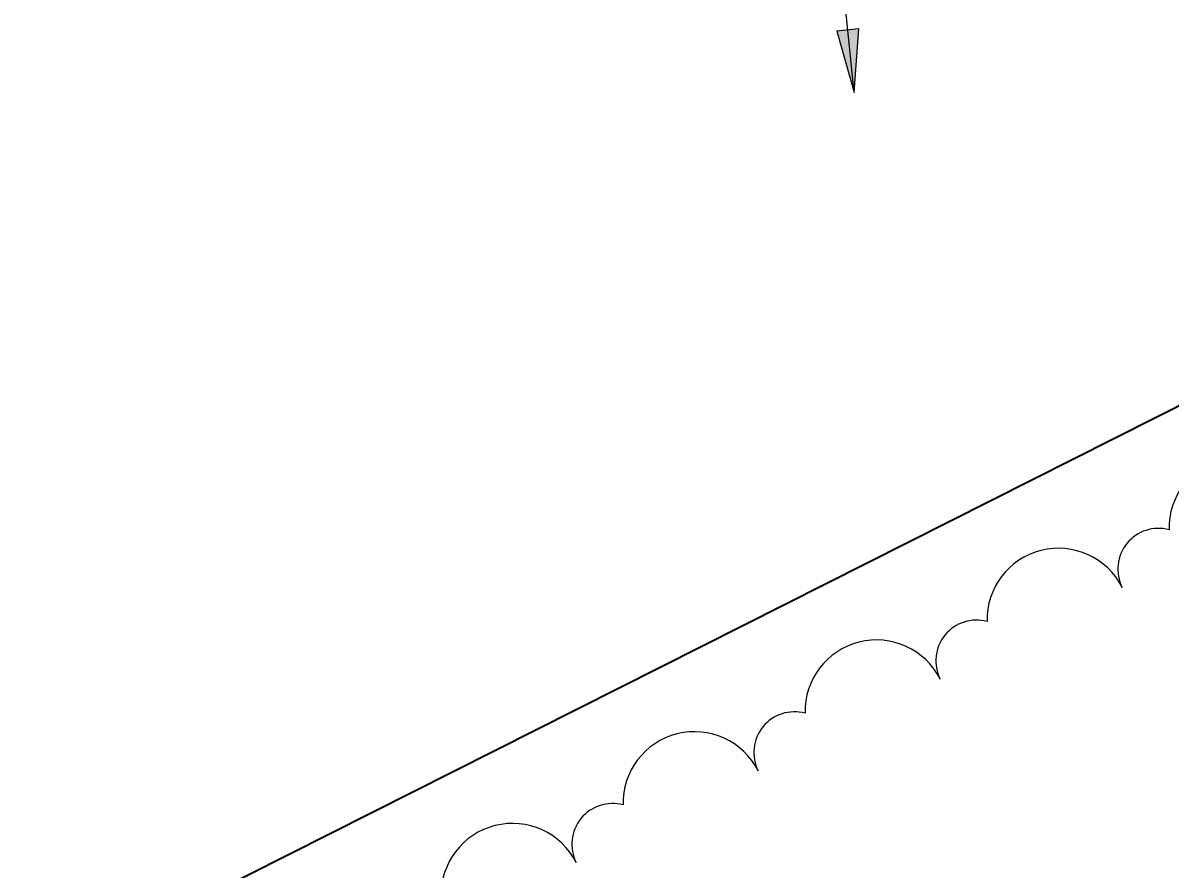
# Model space of a CAD drawing. Header units: metres. Extents: x 2682525 to 2683550, y 1250555 to 1251328.
# Drawn here: x 2683113.163 to 2683115.91, y 1250889.622 to 1250891.65 of the extents above; entities that cross this region are included whole.
import ezdxf

# ---------------------------------------------------------------- set-up
doc = ezdxf.new("R2010")
doc.units = ezdxf.units.M
doc.header["$PDMODE"] = 2
doc.header["$PDSIZE"] = -2
for name, pattern in [('IMPORT-_23_ISO-10 Strichpunktlinie _2_', [46.98999999999999, 30.47999999999999, -7.619999999999998, 1.270000000000001, -7.619999999999998]), ('IMPORT-_25_VW-01 Strichlinie kurz _2_', [21.165312, 10.580624, -10.584688]), ('Verdeckt 0_75', [1.5, 0.75, -0.75])]:
    doc.linetypes.add(name, pattern=pattern)
for name, color, linetype, lineweight, true_color in [('2458 A U1_dwg-1', 9, 'Continuous', 18, 0x808080), ('_23_000 Linien-Strichpunktlinie kurz 0_10', 9, 'IMPORT-_23_ISO-10 Strichpunktlinie _2_', 18, 0x808080), ('_25_000 Linien-Strichlinie kurz 0_10', 9, 'IMPORT-_25_VW-01 Strichlinie kurz _2_', 18, 0x808080), ('_25_200 Materialien-Beton', 9, 'Continuous', 18, 0x808080), ('_25_Keine', 9, 'Continuous', 18, 0x808080), ('A-DETL-____-MBND-1', 7, 'Continuous', 18, 0xbf6000), ('A-DETL-____-MBND-3', 7, 'Verdeckt 0_75', 25, 0xbf6000), ('Bemassung', 9, 'Continuous', 18, 0x808080), ('G-____-REVC-OTLN-1', 1, 'Continuous', 18, 0xff0000)]:
    doc.layers.add(name, color=color, linetype=linetype, lineweight=lineweight, true_color=true_color)
for name, color, linetype, lineweight in [('A-____-____-DIMS', 7, 'Continuous', 9), ('A-DETL-____-MBND', 7, 'Verdeckt 0_75', 18), ('A-DETL-____-MBND-2', 7, 'Verdeckt 0_75', 25), ('Bemassung-1', 7, 'Continuous', 18), ('G-____-____-DIMS', 7, 'Continuous', 9), ('G-____-____-TEXT', 7, 'Continuous', 9), ('P-PIPE-____-IDEN', 7, 'Continuous', 9)]:
    doc.layers.add(name, color=color, linetype=linetype, lineweight=lineweight)
doc.styles.add('Arial_29', font='arial.ttf', dxfattribs={"width": 0.9, "height": 124.9999999999999})
doc.styles.add('Arial_3', font='arial.ttf', dxfattribs={"height": 125})
doc.styles.add('Arial_31', font='arial.ttf', dxfattribs={"width": 0.9, "height": 200})
doc.styles.add('ISOCP_2', font='isocp___.ttf', dxfattribs={"height": 125.8608217592593})
doc.dimstyles.new('2_0_mm_-_Arial', dxfattribs={"dimscale": 304.8, "dimtxt": 204.051879991394, "dimasz": 0.2460629921259842, "dimexe": 0.3280839895013123, "dimexo": 0.3280840109072179, "dimgap": 0.08202099737532807, "dimtad": 1, "dimdec": 1, "dimlfac": 0.001, "dimrnd": 0.09999999999999999, "dimzin": 0, "dimdsep": 46, "dimtxsty": 'Arial_31', "dimblk1": 'OBLIQUE', "dimblk2": 'OBLIQUE', "dimsah": 1, "dimcen": 0.09, "dimdle": 0.3280839895013123, "dimazin": 0, "dimtfac": 1, "dimtdec": 4, "dimtix": 1, "dimtmove": 0, "dimatfit": 3, "dimfxl": 1, "dimtvp": 1, "dimtfill": 1, "dimtolj": 1, "dimtzin": 0, "dimarcsym": 2})
doc.dimstyles.new('2_0_mm_-_Arial_1', dxfattribs={"dimscale": 304.8, "dimtxt": 204.051879991394, "dimasz": 0.2460629921259842, "dimexe": 0.3280839895013123, "dimexo": 0.3280840109072179, "dimgap": 0.08202099737532807, "dimtad": 1, "dimdec": 1, "dimlfac": 0.001, "dimrnd": 0.09999999999999999, "dimzin": 0, "dimdsep": 46, "dimtxsty": 'Arial_31', "dimblk1": 'OBLIQUE', "dimblk2": 'OBLIQUE', "dimsah": 1, "dimcen": 0.09, "dimdle": 0.3280839895013123, "dimazin": 0, "dimtfac": 1, "dimtdec": 4, "dimtix": 1, "dimtmove": 2, "dimatfit": 3, "dimfxl": 1, "dimtvp": 1, "dimtfill": 1, "dimtolj": 1, "dimtzin": 0, "dimarcsym": 2})
pattern_1 = [(18.233, (0, 0), (18.77292067800844, -56.98752011815572), []), (288.233, (0, 0), (63.31313485127099, 20.85671487326738), [])]

# ---------------------------------------------------------------- blocks, each defined once
blk = doc.blocks.new('2458 A U1_dwg_VW_SLASH-9046350-U01 Bodenplatte')
at = {"layer": 'Bemassung'}
for p, q in [((-48482.54480527532, -20403.74002122233), (-48370.29160376195, -20291.48681970897)), ((-48526.41820451861, -20347.61342046565), (-48314.17699358114, -20347.61342046565))]:
    blk.add_line(p, q, dxfattribs=at)
blk = doc.blocks.new('2458 A U1_dwg_VW_SLASH-9046352-U01 Bodenplatte')
at = {"layer": 'Bemassung'}
for p, q in [((-48106.16026529192, -20862.30998088982), (-48106.16026529192, -21074.55119182731)), ((-48162.28686604861, -20906.18338013313), (-48050.03366453524, -21018.43658164649))]:
    blk.add_line(p, q, dxfattribs=at)
blk = doc.blocks.new('2458 A U1_dwg_VW_SLASH-9046353-U01 Bodenplatte')
at = {"layer": 'Bemassung'}
for p, q in [((-48106.16026529192, -20962.30998089734), (-48106.16026529192, -20750.06876995986)), ((-48050.03366453524, -20918.43658165404), (-48162.28686604861, -20806.18338014068))]:
    blk.add_line(p, q, dxfattribs=at)
blk = doc.blocks.new('2458 A U1_dwg_VW_SLASH-9046354-U01 Bodenplatte')
at = {"layer": 'Bemassung'}
for p, q in [((-48106.16026529217, -21114.40270265513), (-48106.16026529217, -21122.76708494487)), ((-48106.16026529217, -21247.76708494486), (-48106.16026529217, -21326.64391359262)), ((-48072.79588300247, -21247.7670849449), (-48050.03366453554, -21270.52930341181))]:
    blk.add_line(p, q, dxfattribs=at)
blk = doc.blocks.new('2458 A U1_dwg_VW_SLASH-9046355-U01 Bodenplatte')
at = {"layer": 'Bemassung'}
for p, q in [((-48106.16026529217, -21062.30998088979), (-48106.16026529217, -20850.0687699523)), ((-48050.03366453549, -21018.43658164649), (-48162.28686604885, -20906.18338013313))]:
    blk.add_line(p, q, dxfattribs=at)
blk = doc.blocks.new('2458 A U1_dwg_VW_SLASH-9046356-U01 Bodenplatte')
at = {"layer": 'Bemassung'}
for p, q in [((-48132.79588299664, -21247.76708494488), (-48050.03366453616, -21330.52930340534)), ((-48106.16026529278, -21247.76708494486), (-48106.16026529278, -21386.64391358614))]:
    blk.add_line(p, q, dxfattribs=at)
blk = doc.blocks.new('2458 A U1_dwg_VW_SLASH-9046357-U01 Bodenplatte')
at = {"layer": 'Bemassung'}
for p, q in [((-48106.16026529278, -21122.76708494487), (-48106.16026529278, -21102.16149171761)), ((-48106.16026529278, -21314.40270265509), (-48106.16026529278, -21247.76708494486)), ((-48050.03366453616, -21270.52930341181), (-48072.79588300309, -21247.7670849449))]:
    blk.add_line(p, q, dxfattribs=at)
blk = doc.blocks.new('2458 A U1_dwg-9041719-U01 Bodenplatte')
at = {"layer": '_25_200 Materialien-Beton'}
h = blk.add_hatch(dxfattribs=at)
h.set_pattern_fill('FP_1', color=256, style=0, pattern_type=2)
h.set_pattern_definition(pattern_1)
h.paths.add_polyline_path([(-49406.41820451859, -21122.76708494489), (-48426.41820451869, -21122.76708494489), (-48426.41820451867, -20454.40317262475), (-49406.41820451864, -20454.40317262472)])
h = blk.add_hatch(dxfattribs=at)
h.set_pattern_fill('FP_1', color=256, style=0, pattern_type=2)
h.set_pattern_definition(pattern_1)
h.paths.add_polyline_path([(-45908.98981985736, -21123.09055834551), (-45908.41407548298, -21122.96197890605), (-45104.91272891879, -21122.76708494489), (-45102.13093246259, -20968.60914924351), (-45450.30777388102, -20962.30998088978), (-48426.41820451867, -20962.30998088983), (-48426.41820451869, -21122.76708494489), (-45909.00934910803, -21122.96197890605)])
at = {"layer": '_25_Keine'}
blk.add_hatch(color=256, dxfattribs=at).paths.add_polyline_path([(-47554.31819477677, -21354.02972574316), (-47660.58083557183, -21247.76708494488), (-47730.89826645413, -21247.76708494488), (-47837.16090725137, -21354.02972573892)])
at = {"layer": '_23_000 Linien-Strichpunktlinie kurz 0_10', "flags": 128}
for points in [[(-79001.4184335211, -21137.2223017857), (-79001.4184335211, -12397.67484731466), (-80516.35874420164, -12397.67484731466), (-80516.35874420164, -7597.674813470764), (-46688.82960409074, -7597.674813470764), (-46688.82960409074, -12397.67484731464), (-48201.41820451852, -12397.67484731464), (-48201.41820451852, -21122.76708494489)], [(-79001.4184335211, -21137.2223017857), (-79001.4184335211, -12397.67484731466), (-80516.35874420164, -12397.67484731466), (-80516.35874420164, -7597.674813470764), (-46688.82960409074, -7597.674813470764), (-46688.82960409074, -12397.67484731464), (-48201.41820451852, -12397.67484731464), (-48201.41820451852, -21122.76708494489)], [(-48201.41820451852, -21247.76708494488), (-48201.41820451852, -23857.67481516636), (-59051.41568548869, -23857.67481516636), (-59051.41568548869, -26457.72384571089)], [(-48201.41820451852, -21247.76708494488), (-48201.41820451852, -23857.67481516636), (-59051.41568548869, -23857.67481516636), (-59051.41568548869, -26457.72384571089)]]:
    blk.add_lwpolyline(points, dxfattribs=at)
at = {"layer": '_25_000 Linien-Strichlinie kurz 0_10', "flags": 128}
blk.add_lwpolyline([(-48426.41820451862, -20794.40317261952), (-48426.41820451862, -20962.3099808898), (-47100.26973867268, -20962.3099808898)], dxfattribs=at)
at = {"layer": '_25_200 Materialien-Beton'}
blk.add_line((-48426.41820451867, -20454.40317262475), (-48426.41820451867, -21122.76708494489), dxfattribs=at)
at = {"layer": '_25_200 Materialien-Beton', "flags": 128}
blk.add_lwpolyline([(-48426.41820451869, -21122.76708494489), (-48426.41820451869, -20962.30998088983), (-45450.30777388102, -20962.30998088983), (-45450.30777388102, -20962.32626085905), (-45102.13093246259, -20968.60914924351)], dxfattribs=at)
at = {"layer": '_25_Keine'}
for p, q in [((-48600.307773907, -21122.76708494489), (-48600.307773907, -20107.67519800751)), ((-47730.89826645413, -21247.76708494488), (-47837.16090725137, -21354.02972573892)), ((-47660.58083557183, -21247.76708494488), (-47730.89826645413, -21247.76708494488)), ((-47554.31819477677, -21354.02972574316), (-47660.58083557183, -21247.76708494488)), ((-46100.30777390703, -21488.10757267912), (-46100.30777390703, -21247.76708494488)), ((-46100.30777390703, -21247.76708494488), (-46100.30777390703, -21488.10757267912)), ((-47837.16090725137, -21354.02972573892), (-47554.31819477677, -21354.02972574316)), ((-45800.30777390701, -21364.85039608312), (-45800.30777390701, -25107.6751980075))]:
    blk.add_line(p, q, dxfattribs=at)
at = {"layer": '_25_Keine', "flags": 128}
for points in [[(-48226.41820451945, -20694.4031724704), (-48426.41820451929, -20694.4031724704), (-48426.41820451929, -19954.40317278658), (-48226.41820451964, -19954.40317278658)], [(-48426.41820451944, -20962.30998087546), (-45450.30777388098, -20962.30998087546), (-45450.30777388098, -20862.30998091697), (-48426.41820451837, -20862.30998091697)]]:
    blk.add_lwpolyline(points, close=True, dxfattribs=at)
for points in [[(-48226.41820451945, -20234.40317256312), (-48201.41820451945, -20234.40317256312), (-48201.41820451945, -19954.40317268595), (-48226.41820451945, -19954.40317268595), (-48226.41820451945, -20234.40317256312), (-47100.26973867269, -20234.40317256312)], [(-51100.30777390698, -20107.67519800753), (-48600.307773907, -20107.67519800753), (-48600.307773907, -21122.76708494489)], [(-48600.307773907, -20107.67519800751), (-46100.30777390703, -20107.67519800751), (-46100.30777390703, -21122.76708494489)], [(-46100.30777390703, -21122.76708494489), (-46100.30777390703, -20107.6751980075), (-45800.30777390701, -20107.6751980075), (-45800.30777390701, -21122.96197890605)], [(-50647.8397910624, -21122.76708494489), (-50647.8397910624, -20234.40317261972), (-45102.13093246255, -20234.40317261972), (-45102.13093246255, -21122.76708494489)], [(-48600.307773907, -21247.76708494488), (-48600.307773907, -25107.67519800753), (-51100.307773907, -25107.67519800753), (-51100.307773907, -21247.76708494488)], [(-45886.57372701859, -21274.40270266416), (-50647.8397910624, -21274.40270266416), (-50647.8397910624, -21247.76708494488)], [(-47401.41843482839, -21247.76708494488), (-47401.41843482839, -21274.40270266416), (-49466.41820452107, -21274.40270266416), (-49466.41820452107, -21247.76708494488)], [(-47279.62619817365, -25107.67519800751), (-48600.307773907, -25107.67519800751), (-48600.307773907, -21247.76708494488)], [(-45650.30777390717, -25107.67519800751), (-45800.30777390718, -25107.67519800751), (-45800.30777390718, -21364.8503960833)], [(-46100.30777390703, -21664.88426797575), (-46100.30777390703, -25107.67519800751), (-47154.79026017582, -25107.67519800751)], [(-45800.30777390701, -25107.6751980075), (-46100.30777390703, -25107.6751980075), (-46100.30777390703, -21664.88426797575)]]:
    blk.add_lwpolyline(points, dxfattribs=at)
at = {"layer": 'Bemassung'}
for p, q in [((-48314.17699358114, -20347.61342046566), (-48201.93578264364, -20347.61342046566)), ((-48106.16026529192, -20750.06876995986), (-48106.16026529192, -20637.82755902236)), ((-48106.16026529217, -20850.0687699523), (-48106.16026529217, -20737.82755901481)), ((-48423.41820451841, -20862.30998089736), (-48006.16026529195, -20862.30998089736)), ((-48106.16026529278, -21102.16149171761), (-48106.16026529278, -20989.92028078012)), ((-48106.16026529192, -21074.55119182731), (-48106.16026529192, -21122.76708494487)), ((-48106.16026529283, -21274.40270264866), (-48106.16026529283, -21247.76708494488)), ((-48430.91831967516, -21274.40270264864), (-48006.1602652928, -21274.40270264864)), ((-48106.16026529217, -21326.64391359262), (-48106.16026529217, -21438.88512453011)), ((-48106.16026529278, -21386.64391358614), (-48106.16026529278, -21498.88512452363)), ((-46310.21721097751, -21698.0170097496), (-51213.06656296954, -21698.0170097496)), ((-46810.21721097325, -22198.01700974534), (-48488.06656296948, -22198.01700974534))]:
    blk.add_line(p, q, dxfattribs=at)
at = {"layer": 'Bemassung', "flags": 128}
for points in [[(-48106.16026529283, -21122.76708494489), (-48106.16026529283, -20962.30998088983), (-48106.16026529283, -20862.30998089738)], [(-45874.79019573425, -21698.0170097496), (-45762.54898479674, -21698.0170097496), (-46133.44051568087, -21698.0170097496)], [(-40040.12263768639, -22198.01700974534), (-39927.88142674889, -22198.01700974534), (-46633.44051567662, -22198.01700974534)], [(-46324.79019578205, -22698.01700974386), (-46212.54898484456, -22698.01700974386), (-47133.59334682561, -22698.01700974386)]]:
    blk.add_lwpolyline(points, dxfattribs=at)
blk.add_lwpolyline([(-48006.16026529219, -20962.3099808898), (-48423.41820451862, -20962.3099808898)], close=True, dxfattribs=at)
for name in ['2458 A U1_dwg_VW_SLASH-9046350-U01 Bodenplatte', '2458 A U1_dwg_VW_SLASH-9046353-U01 Bodenplatte', '2458 A U1_dwg_VW_SLASH-9046355-U01 Bodenplatte', '2458 A U1_dwg_VW_SLASH-9046352-U01 Bodenplatte', '2458 A U1_dwg_VW_SLASH-9046357-U01 Bodenplatte', '2458 A U1_dwg_VW_SLASH-9046354-U01 Bodenplatte', '2458 A U1_dwg_VW_SLASH-9046356-U01 Bodenplatte']:
    blk.add_blockref(name, (0, 0))
at = {"layer": '_25_Keine', "insert": (-47913.63502552061, -21430.04371245468), "char_height": 125.8608217592593, "width": 659.7890841813136, "attachment_point": 1, "line_spacing_factor": 1.478621465017729, "style": 'ISOCP_2'}
blk.add_mtext('457.87', dxfattribs=at)
at = {"layer": 'Bemassung-1', "char_height": 125.8608217592593, "attachment_point": 2, "rotation": 90, "line_spacing_factor": 1.478621465017729, "style": 'ISOCP_2'}
for s, insert, width in [('10', (-47998.03796101208, -20765.0213569588), 203.0120259019426), ('25', (-47998.03796101284, -21084.86700129017), 236.8473635522664), ('6', (-47998.03796101346, -21334.62227309537), 118.4236817761332)]:
    blk.add_mtext(s, dxfattribs=dict(at, insert=insert, width=width))
at = {"layer": 'Bemassung-1', "insert": (-47350.30777390698, -22590.98373378046), "char_height": 125.8608217592593, "width": 406.0240518038852, "attachment_point": 2, "line_spacing_factor": 1.478621465017729, "style": 'ISOCP_2'}
blk.add_mtext('2.50', dxfattribs=at)
blk = doc.blocks.new('PE-HD_Abzweigung - Standard-8954500-U01 Bodenplatte')
at = {"layer": 'A-DETL-____-MBND-3'}
for points in [[(-45677.61072188085, -21232.81083674208), (-45608.28771527034, -21232.81083674208), (-45607.86408349906, -21179.60671855065), (-45608.49388288615, -21131.14049720834), (-45609.00031399704, -21122.96197890605), (-45908.94033199106, -21122.96197890605), (-45908.33061788115, -21133.77523660919), (-45907.80410149306, -21179.6067185512), (-45907.95663520716, -21232.81083674208), (-45844.88059228029, -21232.81083674218), (-45814.74248567656, -21203.35997693078), (-45803.6195524637, -21194.33157728286), (-45786.95352421435, -21183.090049931), (-45764.90558108942, -21170.39946653644), (-45749.26526268645, -21162.42889690204), (-45728.85751548604, -21153.09620380007), (-45724.62688412127, -21151.23905937136), (-45708.1282536065, -21144.69811077692), (-45702.95057392355, -21153.09620380006), (-45693.13881960899, -21172.50128828672), (-45687.90956934429, -21185.46769818331), (-45682.68699009902, -21201.44327526384), (-45679.74241000413, -21213.42374711906), (-45678.67090396424, -21219.80775831444), (-45677.79062205993, -21228.68542395206), (-45677.70868818764, -21230.56430504278)], [(-45779.4851665861, -21334.68528144738), (-45677.61072188085, -21232.81083674208), (-45678.67090396424, -21219.80775831454), (-45679.74241000413, -21213.42374711906), (-45683.64938033069, -21198.17784610618), (-45687.90956934429, -21185.46769818331), (-45692.557561569, -21173.90519860856), (-45697.91384411243, -21162.42889690202), (-45708.1282536065, -21144.69811077692), (-45724.62688412127, -21151.23905937136), (-45746.0622159608, -21160.87628652291), (-45757.443545177, -21166.393149492), (-45776.35191635905, -21176.72039462492), (-45789.43493320386, -21184.58092944209), (-45804.67454327078, -21195.05678841802), (-45818.87157662474, -21206.78047281868), (-45872.1532403887, -21260.10587031135), (-45864.02385947422, -21256.32774622753), (-45853.53495879885, -21255.90667605377), (-45841.40133960987, -21258.87135502676), (-45828.44988800327, -21265.01974517365), (-45815.56322400276, -21273.9328438667), (-45803.61955246371, -21285.00323815955), (-45793.43281486372, -21297.47649897587), (-45785.6972205358, -21310.502594204), (-45780.93993744977, -21323.19381698086), (-45779.51559263454, -21334.44494129264)], [(-45784.97410760385, -21349.39529858736), (-45680.05251628598, -21244.20825735797), (-45678.08483815013, -21237.25084129079), (-45677.97052223902, -21233.17063710031), (-45779.51559263455, -21334.83388245801), (-45781.72914497764, -21344.58561944494), (-45784.97158753582, -21349.3910936779)]]:
    blk.add_hatch(color=256, dxfattribs=at).paths.add_polyline_path(points)
h = blk.add_hatch(color=256, dxfattribs=at)
h.paths.add_polyline_path([(-45683.47820530496, -21247.74950289191), (-45608.98574783329, -21247.02188357188), (-45608.77547340546, -21245.16381697374), (-45608.28771527034, -21232.81083674208), (-45677.61072188081, -21232.81083674208), (-45678.31938946019, -21239.44736765156), (-45680.78470979473, -21244.97446794889), (-45683.46339463578, -21247.73467034972)])
h.paths.add_polyline_path([(-45859.72305093871, -21247.66547812937), (-45844.88059228029, -21232.81083674218), (-45908.22773326436, -21232.81083674213), (-45908.71549139945, -21247.57298780258), (-45864.02385947423, -21247.65735885251)])
at = {"layer": 'A-DETL-____-MBND-2'}
for p, q in [((-45609.0989325265, -21122.76708494488), (-45909.03895052049, -21122.76708494488)), ((-45609.09893252642, -21185.26708494487), (-45909.03895052042, -21185.26708494487)), ((-45821.76243797471, -21209.56223674675), (-45873.5947467454, -21261.3945455175)), ((-45709.07893852442, -21185.26708494487), (-45829.40057292119, -21305.58871934162)), ((-45909.03895052049, -21247.76708494491), (-45805.96584731833, -21247.76708494486)), ((-45785.20639909707, -21349.78289316584), (-45681.37436253328, -21245.95085660201)), ((-45685.76007391111, -21247.76708494491), (-45609.0989325265, -21247.76708494486))]:
    blk.add_line(p, q, dxfattribs=at)
for centre, major_axis, ratio, start_param, end_param in [((-45909.03895052042, -21185.26708494487), (0, 62.49999999999918), 0.01999600119964901, 3.847998091200842, 6.989590744786176), ((-45609.09893252642, -21185.26708494487), (0, 62.50000000000195), 0.01999600119955956, 3.847998091198622, 6.989590744792813), ((-45909.03895052042, -21185.26708494487), (0, 62.50000000000195), 0.019996001199484, 0.7064054376106641, 3.847998091204918), ((-45609.09893252642, -21185.26708494487), (0, 62.49999999999918), 0.01999600119948488, 0.7064054376150708, 3.847998091200467), ((-45829.40057292119, -21305.58871934162), (-44.19417382415963, 44.19417382416302), 0.5254856941958621, 3.606376709830811, 6.747969363420684), ((-45829.40057292119, -21305.58871934162), (-44.19417382414926, 44.194173824162), 0.5254856941959665, 0.4647840562411896, 3.606376709830903)]:
    blk.add_ellipse(centre, major_axis=major_axis, ratio=ratio, start_param=start_param, end_param=end_param, dxfattribs=at)
for points, knots in [([(-45835.63465876255, -21232.81083674211), (-45835.27798190128, -21230.73106357387), (-45834.35051604725, -21227.45972924775), (-45832.5836663786, -21223.54617002157), (-45831.37486976264, -21221.30291093779), (-45830.37774439432, -21219.62039956854), (-45829.25277785445, -21217.9479734879), (-45827.56220099256, -21215.74066109483), (-45825.16904329471, -21213.02244299814), (-45822.54625789885, -21210.35836841737), (-45820.39472487199, -21208.25688543276), (-45818.7889779525, -21206.6904386336), (-45817.16195827523, -21205.14690791001), (-45814.90662017551, -21203.13581263045), (-45811.97984806156, -21200.69189788324), (-45808.346189223, -21197.84918639905), (-45804.68176030665, -21195.04629422209), (-45800.97402917464, -21192.30636722058), (-45797.17075158607, -21189.66867278819), (-45793.31633231379, -21187.09950011654), (-45789.43942344005, -21184.57202184567), (-45785.53557314896, -21182.09798915356), (-45780.2649506481, -21178.90506922055), (-45770.96252388107, -21173.48949320139), (-45757.47418915489, -21166.26961650285), (-45741.10432361579, -21158.34696239929), (-45724.63007030341, -21151.13024114268), (-45713.63449003296, -21146.7543665528), (-45708.12825360645, -21144.69811077689)], [0, 0, 0, 0, 0.05555555555555555, 0.08333333333333333, 0.09722222222222221, 0.1111111111111111, 0.125, 0.1388888888888889, 0.1666666666666667, 0.1944444444444444, 0.2083333333333333, 0.2222222222222222, 0.2361111111111111, 0.25, 0.2777777777777778, 0.3055555555555556, 0.3333333333333333, 0.361111111111111, 0.3888888888888888, 0.4166666666666666, 0.4444444444444444, 0.4722222222222222, 0.5, 0.5555555555555556, 0.6666666666666666, 0.7777777777777778, 0.8888888888888888, 1, 1, 1, 1]), ([(-45708.12825360645, -21144.69811077689), (-45706.37926947328, -21147.31698476382), (-45702.93303513531, -21152.94214458802), (-45697.86891635734, -21162.30423959649), (-45693.07436410958, -21172.41427843794), (-45688.66654485797, -21183.04637637196), (-45684.78811773549, -21193.94051566004), (-45681.05301703421, -21206.58559281229), (-45678.16186839686, -21220.34087449966), (-45677.53111789215, -21229.05294415801), (-45677.61072188078, -21232.81083674211)], [0, 0, 0, 0, 0.1111111111111111, 0.2222222222222222, 0.3333333333333333, 0.4444444444444444, 0.5555555555555556, 0.6666666666666666, 0.8333333333333333, 1, 1, 1, 1]), ([(-45710.02962344239, -21225.83605911284), (-45715.5358598689, -21227.89231488875), (-45726.52051962727, -21231.81004389463), (-45742.94665204156, -21236.93786705884), (-45756.51592532678, -21240.56379971426), (-45767.26728630475, -21243.01076966026), (-45775.2485143284, -21244.60383157626), (-45783.1511566377, -21245.92070570211), (-45789.62693320888, -21246.7662858261), (-45794.725591764, -21247.26770244721), (-45798.52808163871, -21247.54580164476), (-45801.64564771639, -21247.69339236968), (-45804.09988201869, -21247.75549781346), (-45806.21308049987, -21247.77516242538), (-45808.61366499993, -21247.74479953467), (-45812.19795185829, -21247.59955418297), (-45815.68200570525, -21247.294407388), (-45818.34176138591, -21246.88460832706), (-45819.52679949938, -21246.65962219893), (-45820.30599658554, -21246.49978649672), (-45822.46525079335, -21246.02249340466), (-45825.97644113714, -21245.02526990103), (-45829.01144530717, -21243.60757447235), (-45830.64717452244, -21242.44464289302), (-45831.62361290196, -21241.60786264262), (-45833.1463907162, -21239.98514414625), (-45834.75254208402, -21237.1830541746), (-45835.44025657555, -21234.3706666183), (-45835.63465876255, -21232.81083674211)], [0, 0, 0, 0, 0.1111111111111111, 0.2222222222222222, 0.3333333333333333, 0.3888888888888888, 0.4444444444444444, 0.5, 0.5555555555555556, 0.5833333333333334, 0.6111111111111112, 0.6388888888888888, 0.6527777777777777, 0.6666666666666666, 0.6875, 0.7083333333333333, 0.75, 0.7708333333333333, 0.7760416666666666, 0.78125, 0.7916666666666666, 0.8333333333333333, 0.875, 0.8854166666666666, 0.8958333333333333, 0.9166666666666666, 0.9583333333333333, 1, 1, 1, 1]), ([(-45677.61072188078, -21232.81083674211), (-45677.73941436163, -21237.82136018758), (-45678.99987278, -21243.62858696778), (-45682.58414106131, -21247.32033044202), (-45687.79449796622, -21248.45742707318), (-45695.03229089591, -21244.29638249094), (-45703.51373848957, -21235.09890681871), (-45707.84339327591, -21229.1096515965), (-45710.02962344239, -21225.83605911284)], [0, 0, 0, 0, 0.2222222222222222, 0.3333333333333333, 0.4444444444444444, 0.7222222222222222, 0.8611111111111112, 1, 1, 1, 1])]:
    blk.add_open_spline(points, degree=3, knots=knots, dxfattribs=at)
blk = doc.blocks.new('PE-HD_Bogen - Standard-8954503-U01 Bodenplatte')
at = {"layer": 'A-DETL-____-MBND-3'}
for points in [[(-47243.94873347851, -22631.90136340103), (-47235.99450830915, -22626.46508869586), (-47227.56244655385, -22624.7386245334), (-47205.7587479748, -22602.93492595442), (-47216.0709820873, -22605.49127472577), (-47223.86716606907, -22611.81979599163), (-47236.78599461081, -22624.73862453337)], [(-47152.9830354178, -22717.40669833603), (-47131.17933683885, -22695.60299975704), (-47127.40121275506, -22687.47361884261), (-47126.98014258132, -22676.98471816724), (-47129.94482155429, -22664.85109897826), (-47136.09321170113, -22651.89964737164), (-47145.00631039419, -22639.0129833711), (-47156.07670468702, -22627.06931183209), (-47168.54996550331, -22616.88257423206), (-47184.51247791472, -22608.04626896047), (-47194.26728350831, -22604.38969681809), (-47205.7587479748, -22602.93492595442), (-47227.56244655385, -22624.7386245334), (-47214.63413729968, -22626.73199420079), (-47203.37975931045, -22630.95067848315), (-47190.35366408234, -22638.68627281108), (-47176.62706159687, -22650.22522071418), (-47165.80090688546, -22662.2756537392), (-47157.20081641337, -22675.16965270956), (-47151.41287213429, -22688.02851290315), (-47148.83151288545, -22699.97592424878), (-47149.63265403413, -22710.19769040703), (-47151.74852013327, -22714.75039463336)], [(-47279.51333521358, -22724.64250550232), (-47278.66681310633, -22724.31669468009), (-47264.71978630385, -22723.457051054), (-47260.35497475008, -22686.08988454267), (-47247.567378642, -22652.0508494561), (-47227.56244655385, -22624.7386245334), (-47237.07102839719, -22626.68550612236), (-47243.94873347851, -22631.90136340103), (-47253.89429928403, -22643.96403721013), (-47259.55972535199, -22651.87100925086), (-47266.33370787455, -22664.29763507098), (-47274.02892390769, -22685.05357261279), (-47275.06316364533, -22688.18404793013), (-47278.92538534444, -22712.28954311371), (-47279.48305763717, -22724.00636663716)], [(-47154.9031231359, -22724.44526844345), (-47152.9830354178, -22717.40669833603), (-47149.20491133401, -22709.27731742158), (-47149.204911334, -22697.06509183112), (-47151.7485201333, -22686.65479755724), (-47157.8969102801, -22673.70334595062), (-47166.8100089732, -22660.81668195013), (-47177.88040326602, -22648.87301041108), (-47190.35366408234, -22638.68627281108), (-47206.09987305312, -22629.93104851304), (-47216.0709820873, -22626.19339539709), (-47227.56244655385, -22624.7386245334), (-47248.02765677892, -22653.27605421852), (-47260.36509234192, -22686.17650128042), (-47264.75198097191, -22723.7326697168), (-47222.14014173365, -22723.29803399787), (-47165.71638083903, -22723.83555433361), (-47158.30259104117, -22724.12617831099)], [(-47279.51333521355, -22760.74939698712), (-47272.28319293545, -22760.19990585174), (-47264.751980972, -22759.89529164682), (-47264.75198097191, -22723.7326697168), (-47279.51333521358, -22724.64250550232), (-47279.51333521353, -22760.45553927857)], [(-47154.90312313591, -22760.68037987011), (-47155.22174601127, -22724.41536099368), (-47165.71638083903, -22723.83555433361), (-47205.84634283838, -22723.31496105494), (-47264.75198097191, -22723.7326697168), (-47264.75198097195, -22759.96778114348), (-47211.5478627806, -22759.54414937225), (-47163.08164143816, -22760.15412336211), (-47156.09266365863, -22760.56872397177)]]:
    blk.add_hatch(color=256, dxfattribs=at).paths.add_polyline_path(points)
at = {"layer": 'A-DETL-____-MBND-2'}
for p, q in [((-47220.85635969333, -22608.65615846541), (-47242.6600582723, -22630.45985704437)), ((-47217.20822917469, -22693.39637559512), (-47176.66218586913, -22652.85033228956)), ((-47217.20822917469, -22693.39637559512), (-47217.2082291747, -22760.77899839956)), ((-47154.27171062397, -22718.84820469269), (-47132.46801204498, -22697.04450611373)), ((-47153.38689938059, -22717.80790631342), (-47154.27171062396, -22718.84820469269)), ((-47279.70822917475, -22724.54388697289), (-47279.70822917472, -22760.77899839955)), ((-47154.70822917474, -22760.77899839955), (-47154.70822917473, -22724.54388697286))]:
    blk.add_line(p, q, dxfattribs=at)
at = {"layer": 'A-DETL-____-MBND-2', "flags": 128}
for points in [[(-47242.66005827233, -22630.45985704437), (-47260.89989886395, -22654.04303397588), (-47273.45442115355, -22682.52946532583), (-47279.34038318365, -22714.19483275905), (-47279.70822917474, -22724.54388697287)], [(-47154.70822917476, -22724.54388697286), (-47153.86942622816, -22718.94270570623), (-47153.38689938059, -22717.80790631342)]]:
    blk.add_lwpolyline(points, dxfattribs=at)
at = {"layer": 'A-DETL-____-MBND-2'}
for centre, major_axis, ratio, start_param, end_param in [((-47176.66218586913, -22652.85033228956), (-44.19417382416366, 44.19417382415588), 0.5254856941959549, 5.818401250936906, 8.959993904526927), ((-47176.66218586913, -22652.85033228956), (-44.19417382415674, 44.19417382416116), 0.5254856941959831, 2.676808597347587, 5.818401250937152), ((-47217.2082291747, -22760.77899839956), (62.49999999999984, 0), 0.01999600119803886, 2.43518721597846, 5.576779869566107), ((-47217.2082291747, -22760.77899839956), (62.50000000000538, 0), 0.01999600119807486, 5.576779869566996, 8.718372523158935)]:
    blk.add_ellipse(centre, major_axis=major_axis, ratio=ratio, start_param=start_param, end_param=end_param, dxfattribs=at)
blk = doc.blocks.new('_Oblique')
at = {"color": 0, "linetype": 'ByBlock', "lineweight": -2}
blk.add_line((-0.5, -0.5), (0.5, 0.5), dxfattribs=at)
blk = doc.blocks.new('*D1807')
at = {"layer": 'A-____-____-DIMS', "color": 0, "lineweight": -2, "transparency": 16777216}
for p, q in [((2683068.897622096, 1250867.009540824), (2683135.861756529, 1250900.785341326)), ((2683053.688199543, 1250859.338114525), (2683068.897622096, 1250867.009540824)), ((2683053.688199543, 1250859.338114525), (2682986.72406511, 1250825.562314023)), ((2683113.74310552, 1250778.098576879), (2683113.932022766, 1250777.724028246)), ((2683098.698719751, 1250770.099947516), (2683098.722600213, 1250770.052601948))]:
    blk.add_line(p, q, dxfattribs=at)
at = {"layer": 'A-____-____-DIMS', "color": 0, "lineweight": -2, "transparency": 16777216, "xscale": 74.99999999999999, "yscale": 74.99999999999999, "zscale": 74.99999999999999}
for p, rotation in [((2683068.897622096, 1250867.009540824), 206.7657572042305), ((2683053.688199543, 1250859.338114525), 26.76575720423048)]:
    blk.add_blockref('_Oblique', p, dxfattribs=dict(at, rotation=rotation))
at = {"layer": 'A-____-____-DIMS', "color": 0, "transparency": 16777216, "insert": (2683004.047613651, 1250976.668747653), "char_height": 200, "width": 911.641014607705, "attachment_point": 5, "rotation": 26.76575720423047, "style": 'Arial_31', "bg_fill": 3, "box_fill_scale": 1.1, "bg_fill_color": 256, "bg_fill_true_color": 13158600, "bg_fill_transparency": 0}
blk.add_mtext('\\A1;0.0', dxfattribs=at)
at = {"layer": 'Defpoints', "color": 0, "transparency": 16777216}
for p in [(2683068.708701911, 1250867.384095282), (2683068.897622096, 1250867.009540824), (2683053.664316143, 1250859.385465919)]:
    blk.add_point(p, dxfattribs=at)
blk = doc.blocks.new('*D1808')
at = {"layer": 'A-____-____-DIMS', "color": 0, "lineweight": -2, "transparency": 16777216}
for p, q in [((2683101.306229421, 1250883.356000871), (2683168.270363854, 1250917.131801374)), ((2683068.897622741, 1250867.009539544), (2683001.933488308, 1250833.233739042)), ((2683146.196746825, 1250794.355752247), (2683146.340630091, 1250794.070488293)), ((2683113.74310552, 1250778.098576879), (2683113.932023411, 1250777.724026967))]:
    blk.add_line(p, q, dxfattribs=at)
at = {"layer": 'A-____-____-DIMS', "color": 0, "transparency": 16777216, "insert": (2682617.72699169, 1250788.948338999), "char_height": 200, "width": 911.641014607705, "attachment_point": 1, "rotation": 26.76575720423047, "line_spacing_factor": 0.9417779076525878, "style": 'Arial_31', "bg_fill": 3, "box_fill_scale": 1.1, "bg_fill_color": 256, "bg_fill_true_color": 13158600, "bg_fill_transparency": 0}
blk.add_mtext('\\A1;0.0', dxfattribs=at)
at = {"layer": 'A-____-____-DIMS', "color": 0, "lineweight": -2, "transparency": 16777216}
blk.add_line((2683068.897622741, 1250867.009539544), (2683101.306229421, 1250883.356000871), dxfattribs=at)
at = {"layer": 'Defpoints', "color": 0, "transparency": 16777216}
for p in [(2683101.162343216, 1250883.641270651), (2683101.306229421, 1250883.356000871), (2683068.708701911, 1250867.384095282)]:
    blk.add_point(p, dxfattribs=at)
at = {"layer": 'A-____-____-DIMS', "color": 0, "lineweight": -2, "transparency": 16777216, "xscale": 74.99999999999999, "yscale": 74.99999999999999, "zscale": 74.99999999999999}
for p, rotation in [((2683101.306229421, 1250883.356000871), 206.7657572042305), ((2683068.897622741, 1250867.009539544), 26.76575720423048)]:
    blk.add_blockref('_Oblique', p, dxfattribs=dict(at, rotation=rotation))
blk = doc.blocks.new('*D1809')
at = {"layer": 'A-____-____-DIMS', "color": 0, "lineweight": -2, "transparency": 16777216}
for p, q in [((2683132.910514814, 1250899.296771893), (2683199.874649247, 1250933.072572396)), ((2683101.30623005, 1250883.355999624), (2683132.910514814, 1250899.296771893)), ((2683101.30623005, 1250883.355999624), (2683034.342095617, 1250849.580199121)), ((2683177.801724807, 1250810.295150137), (2683177.944915484, 1250810.011259315)), ((2683146.196746825, 1250794.355752247), (2683146.34063072, 1250794.070487046))]:
    blk.add_line(p, q, dxfattribs=at)
at = {"layer": 'A-____-____-DIMS', "color": 0, "lineweight": -2, "transparency": 16777216, "xscale": 74.99999999999999, "yscale": 74.99999999999999, "zscale": 74.99999999999999}
for p, rotation in [((2683132.910514814, 1250899.296771893), 206.7657572042305), ((2683101.30623005, 1250883.355999624), 26.76575720423048)]:
    blk.add_blockref('_Oblique', p, dxfattribs=dict(at, rotation=rotation))
at = {"layer": 'A-____-____-DIMS', "color": 0, "transparency": 16777216, "insert": (2683059.863075263, 1251004.821305737), "char_height": 200, "width": 911.641014607705, "attachment_point": 5, "rotation": 26.76575720423047, "style": 'Arial_31', "bg_fill": 3, "box_fill_scale": 1.1, "bg_fill_color": 256, "bg_fill_true_color": 13158600, "bg_fill_transparency": 0}
blk.add_mtext('\\A1;0.0', dxfattribs=at)
at = {"layer": 'Defpoints', "color": 0, "transparency": 16777216}
for p in [(2683132.767321199, 1250899.58066854), (2683132.910514814, 1250899.296771893), (2683101.162343216, 1250883.641270651)]:
    blk.add_point(p, dxfattribs=at)
blk = doc.blocks.new('Family - ___-9052579-U01 Bodenplatte')
at = {"layer": 'G-____-REVC-OTLN-1'}
for centre, radius, start, end in [((-48035.59466395932, -22382.30988307712), 170.882352941182, 0, 154.791234703242), ((-47547.35936984167, -22382.30988307712), 170.8823529411748, 0, 154.791234703244), ((-47059.12407572402, -22382.30988307712), 170.8823529411748, 0, 154.791234703243), ((-46570.88878160638, -22382.30988307712), 170.882352941182, 0, 154.791234703242), ((-46082.65348748873, -22382.30988307712), 170.8823529411748, 0, 154.791234703243), ((-47767.0652521946, -22382.30988307712), 97.64705882352605, 48.18968510422346, 180), ((-47278.82995807696, -22382.30988307712), 97.6470588235309, 48.1896851042217, 180), ((-46790.59466395931, -22382.30988307712), 97.64705882352605, 48.18968510422346, 180), ((-46302.35936984167, -22382.30988307712), 97.6470588235309, 48.1896851042217, 180)]:
    blk.add_arc(centre, radius, start, end, dxfattribs=at)

msp = doc.modelspace()

# ---------------------------------------------------------------- hatches: boundary and pattern name
at = {"layer": 'A-DETL-____-MBND-1'}
for points in [[(2683106.52066278, 1250886.959593403), (2683115.696118904, 1250891.58756848), (2683115.671185399, 1250891.635614273), (2683115.66685656, 1250891.642809109), (2683106.491400436, 1250887.014834032), (2683106.492648307, 1250887.013078244), (2683106.500433377, 1250886.998887553), (2683106.513339909, 1250886.974017221)], [(2683114.807043371, 1250891.069130735), (2683115.723149557, 1250891.531202216), (2683115.720301077, 1250891.538141235), (2683115.710901149, 1250891.557822317), (2683115.696115425, 1250891.587566725), (2683106.52066278, 1250886.959593403), (2683106.54448044, 1250886.910984793), (2683106.547693432, 1250886.903227139), (2683113.916207594, 1250890.619805305)], [(2683115.234393017, 1250889.736993588), (2683115.830571333, 1250891.546634194), (2683115.814857259, 1250891.550632868), (2683115.79951374, 1250891.552233244), (2683115.785586409, 1250891.551326257), (2683115.774024392, 1250891.547973717), (2683115.765615622, 1250891.542404095), (2683115.760933141, 1250891.534996951), (2683115.164754826, 1250889.725356345), (2683115.169437306, 1250889.732763489), (2683115.177846077, 1250889.738333111), (2683115.189408094, 1250889.741685651), (2683115.204241944, 1250889.742498085), (2683115.218678944, 1250889.740992262), (2683115.232613939, 1250889.7374463)], [(2683115.283477976, 1250889.686243513), (2683115.879656292, 1250891.49588412), (2683115.880293379, 1250891.504624001), (2683115.876841656, 1250891.514101012), (2683115.869536354, 1250891.523669309), (2683115.858875315, 1250891.532676828), (2683115.845585072, 1250891.540509723), (2683115.830571333, 1250891.546634194), (2683115.234393017, 1250889.736993588), (2683115.249406756, 1250889.730869117), (2683115.262697, 1250889.723036222), (2683115.273358038, 1250889.714028702), (2683115.281253953, 1250889.702838826), (2683115.284115063, 1250889.694983395), (2683115.283510305, 1250889.686687017)]]:
    msp.add_hatch(color=256, dxfattribs=at).paths.add_polyline_path(points)

# ---------------------------------------------------------------- linework, layer by layer
at = {"layer": 'A-DETL-____-MBND'}
for p, q in [((2683115.439738669, 1250891.672613399), (2683115.326221984, 1250891.614219182)), ((2683115.337657424, 1250891.591987882), (2683115.45117457, 1250891.650382336)), ((2683115.326221984, 1250891.614219182), (2683115.212699767, 1250891.555828069)), ((2683115.224134176, 1250891.533596238), (2683115.337656963, 1250891.591987645)), ((2683115.212699767, 1250891.555828069), (2683115.099172011, 1250891.497441476)), ((2683115.110605169, 1250891.475209002), (2683115.224133605, 1250891.533595944)), ((2683115.099172011, 1250891.497441476), (2683114.985638711, 1250891.439060822)), ((2683114.997070397, 1250891.416827591), (2683115.110604488, 1250891.475208652)), ((2683114.985638711, 1250891.439060822), (2683114.872099858, 1250891.380687523)), ((2683114.883529853, 1250891.358453423), (2683114.997069606, 1250891.416827185)), ((2683114.872099858, 1250891.380687523), (2683114.758555449, 1250891.322322997)), ((2683114.769983532, 1250891.300087914), (2683114.883528952, 1250891.35845296)), ((2683114.758555449, 1250891.322322997), (2683114.645005474, 1250891.263968661)), ((2683114.656431426, 1250891.241732483), (2683114.769982521, 1250891.300087395)), ((2683114.645005474, 1250891.263968661), (2683114.53144993, 1250891.205625931)), ((2683114.54287353, 1250891.183388545), (2683114.656430306, 1250891.241731907)), ((2683114.53144993, 1250891.205625931), (2683114.417888808, 1250891.147296226)), ((2683114.429309837, 1250891.125057518), (2683114.542872299, 1250891.183387913)), ((2683114.417888809, 1250891.147296226), (2683114.304322104, 1250891.088980962)), ((2683114.315740339, 1250891.06674082), (2683114.429308495, 1250891.12505683)), ((2683114.304322104, 1250891.088980961), (2683114.190749809, 1250891.030681556)), ((2683114.202165032, 1250891.008439868), (2683114.315738888, 1250891.066740075)), ((2683114.190749809, 1250891.030681555), (2683114.077171918, 1250890.972399425)), ((2683114.088583908, 1250890.950156078), (2683114.20216347, 1250891.008439066)), ((2683114.077171918, 1250890.972399425), (2683113.963588424, 1250890.914135987)), ((2683113.974996961, 1250890.891890869), (2683114.088582236, 1250890.95015522)), ((2683113.963588424, 1250890.914135987), (2683113.849999322, 1250890.855892659)), ((2683113.861404184, 1250890.833645656), (2683113.974995179, 1250890.891889954)), ((2683113.849999322, 1250890.855892659), (2683113.736404605, 1250890.797670858)), ((2683113.747805571, 1250890.775421858), (2683113.861402291, 1250890.833644686)), ((2683113.736404605, 1250890.797670858), (2683113.622804265, 1250890.739472)), ((2683113.634201115, 1250890.717220892), (2683113.747803567, 1250890.775420832)), ((2683113.622804265, 1250890.739472), (2683113.509198299, 1250890.681297505)), ((2683113.52059081, 1250890.659044175), (2683113.634199001, 1250890.71721981)), ((2683113.509198299, 1250890.681297504), (2683113.395586697, 1250890.623148787)), ((2683113.40697465, 1250890.600893124), (2683113.520588586, 1250890.659043036)), ((2683113.395586697, 1250890.623148787), (2683113.281969455, 1250890.565027265)), ((2683113.293352627, 1250890.542769156), (2683113.406972315, 1250890.600891929)), ((2683113.281969456, 1250890.565027264), (2683113.168346567, 1250890.506934355)), ((2683113.179724736, 1250890.484673688), (2683113.293350181, 1250890.542767905)), ((2683113.168346567, 1250890.506934355), (2683113.054718024, 1250890.448871475)), ((2683113.066090969, 1250890.426608139), (2683113.179722179, 1250890.484672382))]:
    msp.add_line(p, q, dxfattribs=at)
msp.add_open_spline([(2683066.009390901, 1250869.679863096), (2683066.288205003, 1250869.551325586), (2683067.039320472, 1250869.18605556), (2683068.808618498, 1250868.554809036), (2683071.657237757, 1250869.494124548), (2683074.467321273, 1250871.018365242), (2683078.195421315, 1250872.859749516), (2683083.158512379, 1250875.383371573), (2683088.800458998, 1250878.256991499), (2683094.67246607, 1250881.112386641), (2683097.951854891, 1250882.94699488), (2683100.081408632, 1250883.879558791), (2683100.187642982, 1250884.43076455), (2683100.919117485, 1250885.016465895), (2683101.844521929, 1250884.711114088), (2683103.967648854, 1250886.004076284), (2683109.204590926, 1250888.417601884), (2683115.754953569, 1250891.836530144), (2683122.446522959, 1250895.24131188), (2683126.497124689, 1250897.270196159), (2683129.520615935, 1250898.811156605), (2683132.804656584, 1250900.260438276), (2683134.067093911, 1250906.573856538), (2683135.558020153, 1250913.796773206), (2683138.657477513, 1250918.602886364), (2683139.889302063, 1250920.906158589)], degree=3, knots=[0, 0, 0, 0, 3.021816965252346, 8.2668153199768, 17.95102877688316, 30.86478291184385, 40.23480069127133, 58.74610483870741, 85.71719350426484, 102.6006594184549, 122.8063238274784, 123.1988405673681, 125.0105717409506, 127.673553189531, 131.444065486728, 133.3966811922206, 151.4499517304334, 188.9907190902837, 205.6325642785124, 225.4757952452216, 233.4027051389572, 239.3167187433414, 259.753894699282, 288.8823652494151, 314.5908583427087, 314.5908583427087, 314.5908583427087, 314.5908583427087], dxfattribs=at)
at = {"layer": 'A-DETL-____-MBND-2'}
for p, q in [((2683115.962806046, 1250891.722081841), (2683115.695003058, 1250891.587005662)), ((2683115.820294716, 1250891.515440535), (2683115.873538384, 1250891.677056448)), ((2683115.66685656, 1250891.642809109), (2683106.491400436, 1250887.014834032)), ((2683106.519546934, 1250886.959030586), (2683115.695003058, 1250891.587005662)), ((2683106.519546934, 1250886.959030586), (2683115.695003058, 1250891.587005662)), ((2683106.547693432, 1250886.903227139), (2683115.723149557, 1250891.531202216)), ((2683115.760933141, 1250891.534996951), (2683115.164754826, 1250889.725356345)), ((2683115.820294716, 1250891.515440535), (2683115.224116401, 1250889.705799929)), ((2683115.820294716, 1250891.515440535), (2683115.224116401, 1250889.705799929)), ((2683115.283477976, 1250889.686243513), (2683115.879656292, 1250891.49588412)), ((2683115.21446802, 1250889.67651322), (2683115.224116401, 1250889.705799929)), ((2683115.236519682, 1250889.591175598), (2683115.220201417, 1250889.623528304))]:
    msp.add_line(p, q, dxfattribs=at)
for centre, major_axis, ratio, start_param, end_param in [((2683115.695003058, 1250891.587005662), (-0.02814649821669223, 0.05580344647185997), 0.0199960011994699, 1.554312234475219e-15, 1.570796326794898), ((2683115.695003058, 1250891.587005662), (-0.02814649821669223, 0.05580344647185997), 0.01999600119958632, 4.712388980384685, 6.283185307179588), ((2683115.695003058, 1250891.587005662), (-0.02814649821669058, 0.05580344647185672), 0.01999600119947106, 1.570796326794898, 3.141592653589789), ((2683115.695003058, 1250891.587005662), (-0.02814649821669058, 0.05580344647185672), 0.01999600119958748, 3.141592653589789, 4.712388980384685), ((2683115.820294716, 1250891.515440535), (-0.0593615751695087, 0.01955641565815779), 0.5254856941959218, 1.152411499560912e-13, 1.570796326795006), ((2683115.820294716, 1250891.515440535), (-0.05936157516950929, 0.01955641565815603), 0.5254856941958806, 4.712388980384742, 6.283185307179645), ((2683115.820294716, 1250891.515440535), (-0.05936157516950929, 0.01955641565815603), 0.5254856941958806, 3.141592653589846, 4.712388980384742), ((2683115.820294716, 1250891.515440535), (-0.0593615751695087, 0.01955641565815779), 0.5254856941959218, 1.570796326795006, 3.141592653589902), ((2683115.224116401, 1250889.705799929), (-0.05936157516950929, 0.01955641565815603), 0.5254856941958806, 5.861977570020827e-14, 1.570796326794949), ((2683115.224116401, 1250889.705799929), (-0.0593615751695087, 0.01955641565815779), 0.5254856941959218, 4.712388980384799, 6.283185307179702), ((2683115.224116401, 1250889.705799929), (-0.0593615751695087, 0.01955641565815779), 0.5254856941959218, 3.141592653589902, 4.712388980384799), ((2683115.263701468, 1250889.644546034), (-0.02991723826120509, 0.05601079230668553), 0.7605479343764676, 0.6277793542406978, 1.539994348606274), ((2683115.224116401, 1250889.705799929), (-0.05936157516950929, 0.01955641565815603), 0.5254856941958806, 1.570796326794949, 3.141592653589846)]:
    msp.add_ellipse(centre, major_axis=major_axis, ratio=ratio, start_param=start_param, end_param=end_param, dxfattribs=at)
at = {"layer": 'P-PIPE-____-IDEN'}
msp.add_line((2683115.507006287, 1250890.564484339), (2683115.366554819, 1250890.610755471), dxfattribs=at)

# ---------------------------------------------------------------- block references
at = {"layer": '2458 A U1_dwg-1', "xscale": 0.001, "yscale": 0.001, "zscale": 0.001, "rotation": 26.76575494316579}
msp.add_blockref('2458 A U1_dwg-9041719-U01 Bodenplatte', (2683147.144467305, 1250931.177239274), dxfattribs=at)
at = {"layer": 'A-DETL-____-MBND-2', "xscale": 0.001, "yscale": 0.001, "zscale": 0.001, "rotation": 26.76575494316579}
for name in ['PE-HD_Abzweigung - Standard-8954500-U01 Bodenplatte', 'PE-HD_Bogen - Standard-8954503-U01 Bodenplatte']:
    msp.add_blockref(name, (2683147.144467305, 1250931.177239274), dxfattribs=at)

# ---------------------------------------------------------------- texts
at = {"layer": 'P-PIPE-____-IDEN', "insert": (2683115.126720441, 1250890.409283404), "char_height": 0.1249999999999999, "width": 0.6421516874999995, "attachment_point": 1, "rotation": 71.76575494316572, "style": 'Arial_29'}
msp.add_mtext('DN 125', dxfattribs=at)

# ---------------------------------------------------------------- next in the draw order: texts
at = {"layer": 'G-____-____-DIMS', "insert": (2683113.751354484, 1250889.129764089), "char_height": 0.125, "width": 1.334488368200837, "attachment_point": 1, "rotation": 26.765754943165796, "line_spacing_factor": 0.9417779076525877, "style": 'Arial_3', "bg_fill": 3, "box_fill_scale": 1.25, "bg_fill_color": 256, "bg_fill_true_color": 13158600, "bg_fill_transparency": 0}
msp.add_mtext('454.51 m.ü.M.', dxfattribs=at)

# ---------------------------------------------------------------- next in the draw order: dimensions: what is measured, and where the dimension line sits
at = {"layer": 'A-____-____-DIMS'}
dim = msp.add_linear_dim(base=(2683068.897622096, 1250867.009540824), p1=(2683053.664316142, 1250859.385465919), p2=(2683068.708701911, 1250867.384095282), angle=26.76575720423047, dimstyle='2_0_mm_-_Arial', override={"dimpost": '<>', "dimfxl": 17038.5332360565}, dxfattribs=at)
dim.commit()
dim.dimension.update_dxf_attribs({"geometry": '*D1807', "text_midpoint": (2683004.047613651, 1250976.668747653)})

# ---------------------------------------------------------------- next in the draw order: dimensions: what is measured, and where the dimension line sits
dim = msp.add_linear_dim(base=(2683101.306229421, 1250883.356000871), p1=(2683068.708701911, 1250867.384095282), p2=(2683101.162343216, 1250883.641270651), angle=26.76575720423047, dimstyle='2_0_mm_-_Arial_1', override={"dimpost": '<>', "dimfxl": 36297.85923366722}, dxfattribs=at)
dim.commit()
dim.dimension.update_dxf_attribs({"geometry": '*D1808', "text_midpoint": (2683084.754535631, 1250875.177022492), "dimtype": 160})

# ---------------------------------------------------------------- next in the draw order: dimensions: what is measured, and where the dimension line sits
dim = msp.add_linear_dim(base=(2683132.910514814, 1250899.296771893), p1=(2683101.162343216, 1250883.641270651), p2=(2683132.767321198, 1250899.58066854), angle=26.76575720423047, dimstyle='2_0_mm_-_Arial', override={"dimpost": '<>', "dimfxl": 35396.87893486193}, dxfattribs=at)
dim.commit()
dim.dimension.update_dxf_attribs({"geometry": '*D1809', "text_midpoint": (2683059.863075263, 1251004.821305737)})

# ---------------------------------------------------------------- next in the draw order: hatches: boundary and pattern name
at = {"layer": 'G-____-____-TEXT'}
msp.add_hatch(color=256, dxfattribs=at).paths.add_polyline_path([(2683115.153557529, 1250891.483952508), (2683115.164995668, 1250891.635836415), (2683115.112358508, 1250891.630588769)])

# ---------------------------------------------------------------- next in the draw order: linework, layer by layer
for p, q in [((2683115.153557529, 1250891.483952508), (2683115.022391352, 1250892.799630895)), ((2683115.164995668, 1250891.635836415), (2683115.112358508, 1250891.630588769)), ((2683115.112358508, 1250891.630588769), (2683115.153557529, 1250891.483952508)), ((2683115.153557529, 1250891.483952508), (2683115.164995668, 1250891.635836415))]:
    msp.add_line(p, q, dxfattribs=at)

# ---------------------------------------------------------------- next in the draw order: block references
at = {"layer": 'G-____-REVC-OTLN-1', "xscale": 0.001, "yscale": 0.001, "zscale": 0.001, "rotation": 26.76575494316579}
msp.add_blockref('Family - ___-9052579-U01 Bodenplatte', (2683147.144467305, 1250931.177239274), dxfattribs=at)

doc.saveas('drawing.dxf')
